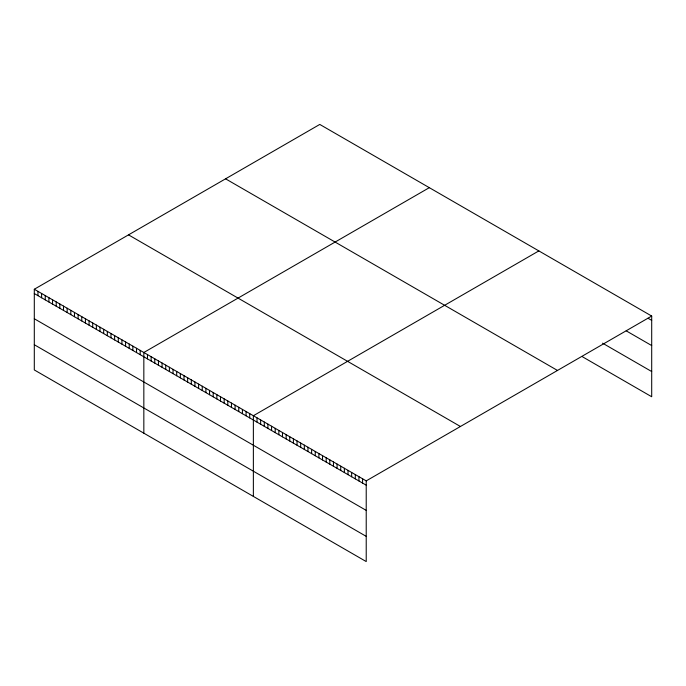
<?xml version="1.0" encoding="UTF-8"?>
<svg xmlns="http://www.w3.org/2000/svg" width="686" height="686" viewBox="0 0 686 686"><rect width="100%" height="100%" fill="white"/><g stroke="black" fill="none" stroke-linecap="round" stroke-linejoin="round"><path stroke-width="1.03" d="M34.3 289.252L366.221 480.877L366.221 561.568L34.3 369.943L34.3 289.252L319.779 124.432L651.7 316.057L651.7 396.748L582.534 356.814M429.316 187.664L143.837 352.493L143.837 433.175M538.844 250.905L253.366 415.725L253.366 496.415M366.221 480.877L651.7 316.057M648.056 318.253L651.7 320.353M626.215 330.849L651.7 345.564M602.557 343.163L651.7 371.538M225.574 178.823L557.495 370.449M128.505 234.861L460.426 426.486M34.3 293.548L366.221 485.173M34.3 318.758L366.221 510.384M34.3 344.732L366.221 536.358M362.577 478.777L362.577 483.073M358.941 476.676L358.941 480.972M355.297 474.575L355.297 478.871M351.652 472.474L351.652 476.77M348.016 470.373L348.016 474.669M344.372 468.272L344.372 472.568M340.736 466.171L340.736 470.467M337.092 464.07L337.092 468.367M333.456 461.97L333.456 466.257M329.812 459.86L329.812 464.156M326.176 457.759L326.176 462.055M322.531 455.658L322.531 459.954M318.896 453.557L318.896 457.854M315.251 451.457L315.251 455.753M311.615 449.356L311.615 453.652M307.971 447.255L307.971 451.551M304.335 445.154L304.335 449.45M300.691 443.053L300.691 447.349M297.047 440.944L297.047 445.24M293.411 438.843L293.411 443.139M289.766 436.742L289.766 441.038M286.131 434.641L286.131 438.937M282.486 432.54L282.486 436.836M278.85 430.439L278.85 434.735M275.206 428.338L275.206 432.634M271.57 426.238L271.57 430.534M267.926 424.137L267.926 428.433M264.29 422.036L264.29 426.323M260.646 419.926L260.646 424.222M257.01 417.825L257.01 422.122M249.713 413.615L249.713 417.911M246.06 411.514L246.06 415.81M242.415 409.405L242.415 413.701M238.762 407.295L238.762 411.591M235.109 405.186L235.109 409.482M231.456 403.076L231.456 407.373M227.812 400.967L227.812 405.263M224.159 398.866L224.159 403.162M220.506 396.757L220.506 401.053M216.853 394.647L216.853 398.943M213.2 392.538L213.2 396.834M209.556 390.428L209.556 394.724M205.903 388.327L205.903 392.615M202.25 386.218L202.25 390.514M198.597 384.109L198.597 388.405M194.944 381.999L194.944 386.295M191.3 379.89L191.3 384.186M187.647 377.78L187.647 382.076M183.994 375.679L183.994 379.975M180.341 373.57L180.341 377.866M176.696 371.46L176.696 375.757M173.044 369.351L173.044 373.647M169.391 367.242L169.391 371.538M165.738 365.132L165.738 369.428M162.085 363.031L162.085 367.327M158.44 360.922L158.44 365.218M154.787 358.812L154.787 363.108M151.134 356.703L151.134 360.999M147.481 354.593L147.481 358.889M140.184 350.383L140.184 354.679M136.531 348.274L136.531 352.57M132.878 346.164L132.878 350.46M129.225 344.055L129.225 348.351M125.581 341.945L125.581 346.241M121.928 339.844L121.928 344.14M118.275 337.735L118.275 342.031M114.622 335.625L114.622 339.922M110.969 333.516L110.969 337.812M107.325 331.407L107.325 335.703M103.672 329.297L103.672 333.593M100.019 327.196L100.019 331.492M96.366 325.087L96.366 329.383M92.721 322.977L92.721 327.273M89.069 320.868L89.069 325.164M85.416 318.758L85.416 323.055M81.763 316.658L81.763 320.945M78.11 314.548L78.11 318.844M74.465 312.439L74.465 316.735M70.812 310.329L70.812 314.625M67.159 308.22L67.159 312.516M63.506 306.11L63.506 310.406M59.853 304.009L59.853 308.297M56.209 301.9L56.209 306.196M52.556 299.791L52.556 304.087M48.903 297.681L48.903 301.977M45.25 295.572L45.25 299.868M41.606 293.462L41.606 297.758M37.953 291.361L37.953 295.657"/></g></svg>
